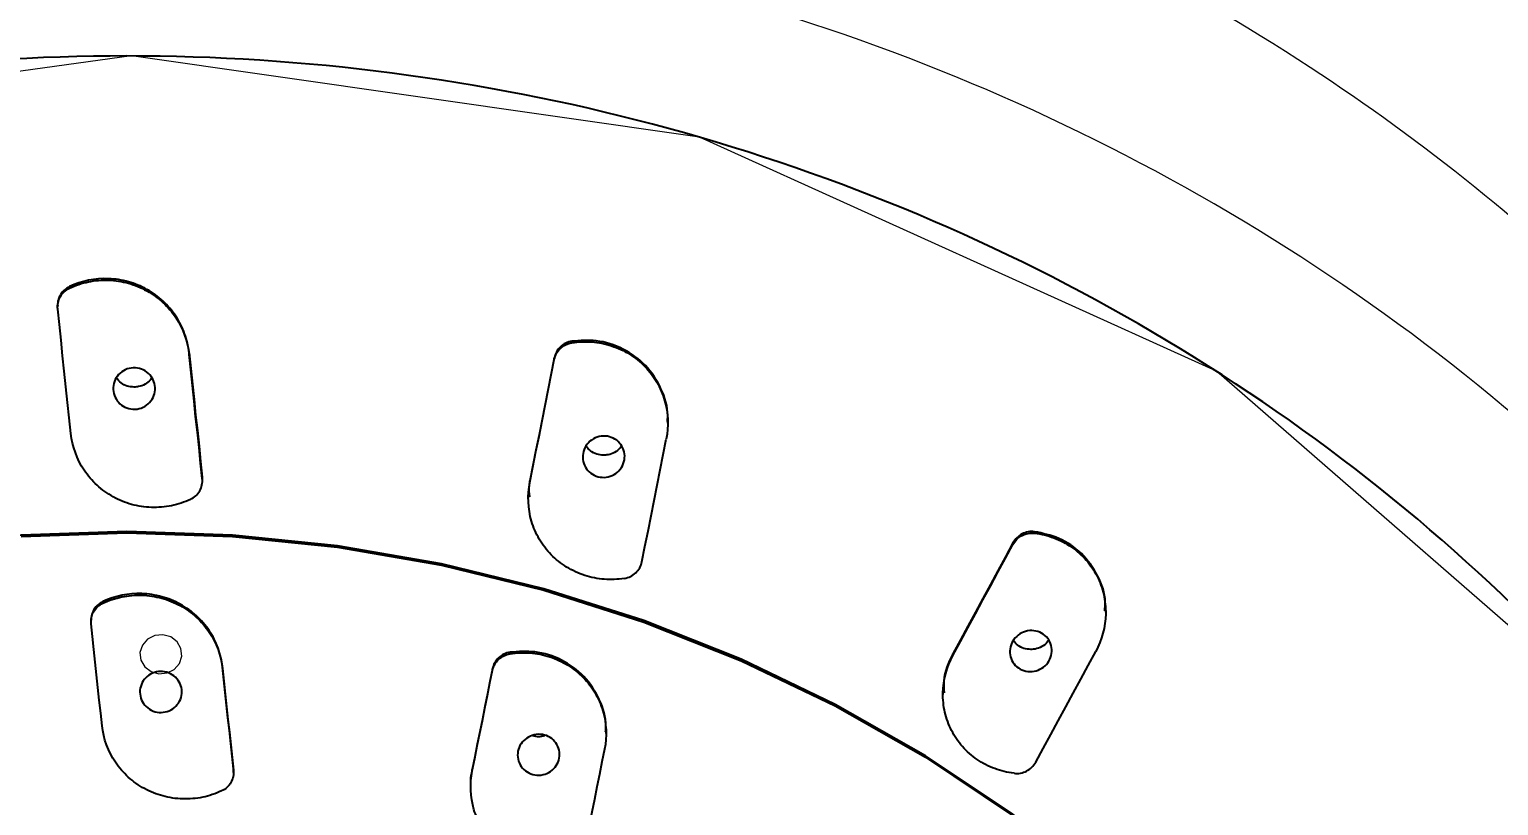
# Model space of a CAD drawing. Header units: millimetres. Extents: x 789 to 1209, y -1956 to -1362.
# Drawn here: x 944.52 to 970.44, y -1452.76 to -1439.07 of the extents above; entities that cross this region are included whole.
import ezdxf

# ---------------------------------------------------------------- set-up
doc = ezdxf.new("R2010")
doc.units = ezdxf.units.MM
doc.header["$LTSCALE"] = 0.1
doc.layers.get('0').update_dxf_attribs({"lineweight": 13})
doc.layers.add('DIM', color=3, linetype='Continuous', lineweight=9)
doc.styles.get("Standard").update_dxf_attribs({"font": 'arial.ttf'})
doc.dimstyles.new('ISO-25', dxfattribs={"dimtxt": 2.5, "dimasz": 2.5, "dimexe": 1.25, "dimexo": 0.625, "dimtad": 1, "dimlfac": 1.333333, "dimtxsty": 'Standard', "dimcen": 2.5, "dimadec": 0, "dimazin": 0, "dimtfac": 1, "dimtmove": 0, "dimatfit": 3, "dimfxl": 0, "dimarcsym": 0})

# ---------------------------------------------------------------- blocks, each defined once
blk = doc.blocks.new('*D54')
at = {"layer": 'Defpoints', "color": 0}
for p in [(909.751, -1423.334), (982.725, -1470.522), (909.751, -1471.879)]:
    blk.add_point(p, dxfattribs=at)
at = {"layer": 'DIM', "color": 0, "linetype": 'ByBlock', "lineweight": -2}
for p, q in [((909.751, -1471.254), (909.751, -1422.084)), ((982.725, -1469.897), (982.725, -1422.084)), ((978.725, -1423.334), (913.751, -1423.334))]:
    blk.add_line(p, q, dxfattribs=at)
at = {"layer": 'DIM', "color": 0}
for points in [[(913.751, -1422.667), (913.751, -1424), (909.751, -1423.334)], [(978.725, -1422.667), (978.725, -1424), (982.725, -1423.334)]]:
    blk.add_solid(points, dxfattribs=at)
at = {"layer": 'DIM', "color": 0, "insert": (946.238, -1420.666), "char_height": 4, "attachment_point": 5}
blk.add_mtext('97', dxfattribs=at)
blk = doc.blocks.new('*D57')
at = {"layer": 'Defpoints', "color": 0}
for p in [(946.302, -1433.594), (988.234, -1433.594), (956.415, -1608.473)]:
    blk.add_point(p, dxfattribs=at)
at = {"layer": 'DIM', "color": 0, "linetype": 'ByBlock', "lineweight": -2}
for p, q in [((946.927, -1433.594), (989.484, -1433.594)), ((988.234, -1604.473), (988.234, -1437.594)), ((957.04, -1608.473), (989.484, -1608.473))]:
    blk.add_line(p, q, dxfattribs=at)
at = {"layer": 'DIM', "color": 0}
for points in [[(987.567, -1437.594), (988.9, -1437.594), (988.234, -1433.594)], [(987.567, -1604.473), (988.9, -1604.473), (988.234, -1608.473)]]:
    blk.add_solid(points, dxfattribs=at)
at = {"layer": 'DIM', "color": 0, "insert": (985.566, -1521.033), "char_height": 4, "attachment_point": 5, "rotation": 90}
blk.add_mtext('228', dxfattribs=at)

msp = doc.modelspace()

# ---------------------------------------------------------------- linework, layer by layer
at = {"color": 7, "linetype": 'Continuous', "lineweight": 25}
for p, q in [((945.231, -1443.635), (945.231, -1443.608)), ((945.021, -1443.938), (945.021, -1443.965)), ((954.091, -1444.598), (954.091, -1444.571)), ((947.34, -1444.804), (947.34, -1444.777)), ((953.781, -1444.893), (953.781, -1444.867)), ((955.785, -1446.015), (955.785, -1445.989)), ((947.573, -1446.966), (947.571, -1447.004)), ((947.573, -1446.993), (947.573, -1446.966)), ((947.575, -1447.031), (947.575, -1447.004)), ((953.35, -1447.059), (953.35, -1447.032)), ((953.322, -1447.314), (953.322, -1447.341)), ((962.252, -1447.956), (962.252, -1447.929)), ((961.87, -1448.154), (961.87, -1448.127)), ((945.821, -1449.189), (945.821, -1449.162)), ((945.61, -1449.489), (945.61, -1449.516)), ((963.506, -1449.35), (963.506, -1449.323)), ((953.001, -1450.082), (953.001, -1450.055)), ((960.812, -1450.11), (960.812, -1450.083)), ((947.929, -1450.343), (947.929, -1450.316)), ((952.691, -1450.373), (952.691, -1450.347)), ((960.635, -1450.773), (960.635, -1450.8)), ((954.695, -1451.487), (954.695, -1451.46)), ((948.123, -1452.148), (948.123, -1452.111)), ((948.123, -1452.137), (948.123, -1452.111)), ((948.125, -1452.175), (948.125, -1452.148)), ((952.334, -1452.149), (952.334, -1452.122)), ((952.306, -1452.401), (952.306, -1452.427))]:
    msp.add_line(p, q, dxfattribs=at)
at = {"color": 7, "linetype": 'Continuous', "flags": 128}
for points in [[(936.301, -1440.927), (927.16, -1445.01), (919.715, -1451.428), (914.627, -1459.608), (912.347, -1468.826), (913.079, -1478.262), (916.758, -1487.076), (923.056, -1494.487), (931.414, -1499.836), (941.09, -1502.647), (951.223, -1502.67), (960.913, -1499.905), (969.3, -1494.595), (975.637, -1487.213), (979.363, -1478.416), (980.145, -1468.984), (977.915, -1459.756), (972.871, -1451.551), (965.46, -1445.099), (956.341, -1440.974), (946.325, -1439.54), (936.301, -1440.927)], [(947.196, -1449.99), (947.128, -1449.871), (947.016, -1449.786), (946.878, -1449.747), (946.734, -1449.76), (946.607, -1449.824), (946.516, -1449.928), (946.474, -1450.058), (946.489, -1450.192), (946.557, -1450.31), (946.669, -1450.396), (946.807, -1450.434), (946.951, -1450.421), (947.078, -1450.357), (947.169, -1450.253), (947.211, -1450.124), (947.196, -1449.99)]]:
    msp.add_lwpolyline(points, dxfattribs=at)
at = {"color": 7, "linetype": 'Continuous', "lineweight": 25, "flags": 128}
for points in [[(945.256, -1446.197), (945.227, -1445.923), (945.197, -1445.649), (945.168, -1445.375), (945.139, -1445.101), (945.11, -1444.827), (945.081, -1444.552), (945.052, -1444.278), (945.023, -1444.004)], [(947.34, -1444.777), (947.369, -1445.051), (947.398, -1445.325), (947.427, -1445.599), (947.456, -1445.872), (947.486, -1446.146), (947.515, -1446.419), (947.544, -1446.693), (947.573, -1446.966)], [(947.573, -1446.993), (947.544, -1446.72), (947.515, -1446.446), (947.486, -1446.173), (947.456, -1445.899), (947.427, -1445.625), (947.398, -1445.352), (947.369, -1445.078), (947.34, -1444.804)], [(953.781, -1444.867), (953.727, -1445.138), (953.673, -1445.409), (953.62, -1445.679), (953.566, -1445.95), (953.512, -1446.221), (953.458, -1446.491), (953.404, -1446.762), (953.35, -1447.032)], [(953.35, -1447.059), (953.404, -1446.789), (953.458, -1446.518), (953.512, -1446.248), (953.566, -1445.977), (953.62, -1445.706), (953.673, -1445.435), (953.727, -1445.164), (953.781, -1444.893)], [(955.326, -1448.459), (955.38, -1448.189), (955.434, -1447.919), (955.488, -1447.649), (955.542, -1447.379), (955.595, -1447.109), (955.649, -1446.839), (955.703, -1446.568), (955.757, -1446.298)], [(946.24, -1447.924), (944.376, -1447.988), (942.523, -1448.178), (940.689, -1448.494), (938.885, -1448.935), (937.12, -1449.497), (935.404, -1450.178), (933.745, -1450.974), (932.153, -1451.881), (930.637, -1452.894), (929.203, -1454.007), (927.861, -1455.216), (926.616, -1456.512), (925.477, -1457.89), (924.448, -1459.342), (923.535, -1460.86), (922.743, -1462.437), (922.077, -1464.063), (921.54, -1465.73), (921.135, -1467.429), (920.863, -1469.152), (920.727, -1470.888), (920.71, -1471.759)], [(944.376, -1448.015), (946.24, -1447.951)], [(971.77, -1471.759), (971.753, -1470.888), (971.617, -1469.152), (971.345, -1467.429), (970.94, -1465.73), (970.403, -1464.063), (969.736, -1462.437), (968.945, -1460.86), (968.032, -1459.342), (967.003, -1457.89), (965.863, -1456.512), (964.619, -1455.216), (963.277, -1454.007), (961.843, -1452.894), (960.327, -1451.881), (958.735, -1450.974), (957.076, -1450.178), (955.36, -1449.497), (953.595, -1448.935), (951.791, -1448.494), (949.957, -1448.178), (948.103, -1447.988), (946.24, -1447.924)], [(946.24, -1447.951), (948.103, -1448.015), (949.957, -1448.205), (951.791, -1448.521), (953.595, -1448.962), (955.36, -1449.524), (957.076, -1450.205), (958.735, -1451.001), (960.327, -1451.908), (961.843, -1452.921), (963.277, -1454.034), (964.619, -1455.242), (965.863, -1456.539), (967.003, -1457.917), (968.032, -1459.369), (968.945, -1460.887), (969.736, -1462.464), (970.403, -1464.09), (970.94, -1465.757)], [(961.87, -1448.127), (961.738, -1448.372), (961.606, -1448.617), (961.473, -1448.861), (961.341, -1449.106), (961.209, -1449.35), (961.077, -1449.595), (960.944, -1449.839), (960.812, -1450.083)], [(960.812, -1450.11), (960.944, -1449.866), (961.077, -1449.622), (961.209, -1449.377), (961.341, -1449.133), (961.473, -1448.888), (961.606, -1448.644), (961.738, -1448.399), (961.87, -1448.154)], [(945.805, -1451.352), (945.781, -1451.128), (945.757, -1450.903), (945.733, -1450.678), (945.709, -1450.454), (945.685, -1450.229), (945.66, -1450.004), (945.636, -1449.779), (945.612, -1449.554)], [(962.271, -1451.993), (962.403, -1451.75), (962.536, -1451.506), (962.668, -1451.262), (962.8, -1451.018), (962.932, -1450.774), (963.065, -1450.53), (963.197, -1450.286), (963.329, -1450.042)], [(948.123, -1452.111), (948.099, -1451.887), (948.074, -1451.663), (948.05, -1451.438), (948.026, -1451.214), (948.002, -1450.99), (947.978, -1450.765), (947.953, -1450.541), (947.929, -1450.316)], [(947.929, -1450.343), (947.953, -1450.567), (947.978, -1450.792), (948.002, -1451.016), (948.026, -1451.241), (948.05, -1451.465), (948.074, -1451.689), (948.099, -1451.913), (948.123, -1452.137)], [(952.691, -1450.347), (952.647, -1450.569), (952.602, -1450.791), (952.557, -1451.013), (952.512, -1451.235), (952.468, -1451.457), (952.423, -1451.679), (952.378, -1451.9), (952.334, -1452.122)], [(952.334, -1452.149), (952.378, -1451.927), (952.423, -1451.705), (952.468, -1451.483), (952.512, -1451.262), (952.557, -1451.04), (952.602, -1450.818), (952.647, -1450.596), (952.691, -1450.373)], [(954.667, -1451.766), (954.622, -1451.988), (954.578, -1452.21), (954.533, -1452.431), (954.488, -1452.653), (954.444, -1452.874), (954.399, -1453.095), (954.354, -1453.317), (954.31, -1453.538)]]:
    msp.add_lwpolyline(points, dxfattribs=at)
at = {"color": 7, "linetype": 'Continuous'}
for points, knots in [([(946.178, -1433.594), (945.358, -1433.614), (944.51, -1433.634), (943.114, -1433.716), (942.58, -1433.759), (941.527, -1433.872), (941.005, -1433.94), (939.657, -1434.145), (938.84, -1434.296), (937.208, -1434.649), (936.395, -1434.852), (934.789, -1435.312), (933.994, -1435.568), (931.643, -1436.411), (930.115, -1437.075), (925.657, -1439.375), (922.901, -1441.313), (918.479, -1445.446), (916.706, -1447.539), (914.069, -1451.535), (913.089, -1453.367), (911.885, -1456.233), (911.528, -1457.211), (910.919, -1459.154), (910.663, -1460.122), (910.31, -1461.792), (910.191, -1462.479), (910.031, -1463.577), (909.977, -1463.994), (909.849, -1465.091), (909.776, -1465.807), (909.742, -1466.755), (909.737, -1466.951), (909.737, -1467.282), (909.738, -1467.417), (909.744, -1467.68), (909.75, -1467.815), (909.832, -1468.922)], [0, 0, 0, 0, 0.0460635, 0.0460635, 0.0735971, 0.0735971, 0.1011307, 0.1011307, 0.1452193, 0.1452193, 0.1893079, 0.1893079, 0.2333965, 0.2333965, 0.3215737, 0.3215737, 0.5003563, 0.5003563, 0.6483496, 0.6483496, 0.7619869, 0.7619869, 0.8194737, 0.8194737, 0.8746694, 0.8746694, 0.9132682, 0.9132682, 0.9371293, 0.9371293, 0.9764123, 0.9764123, 0.9864562, 0.9864562, 0.9932218, 0.9932218, 0.9996222, 0.9996222, 0.9996222, 0.9996222]), ([(982.644, -1468.881), (982.73, -1467.821), (982.734, -1467.72), (982.74, -1467.51), (982.742, -1467.397), (982.744, -1467.063), (982.741, -1466.843), (982.719, -1466.192), (982.689, -1465.77), (982.619, -1465.007), (982.582, -1464.665), (982.501, -1463.988), (982.457, -1463.648), (982.311, -1462.622), (982.195, -1461.931), (981.909, -1460.544), (981.741, -1459.857), (981.239, -1458.059), (980.868, -1456.96), (980.01, -1454.796), (979.522, -1453.734), (978.435, -1451.664), (977.836, -1450.656), (975.882, -1447.724), (974.37, -1445.895), (970.989, -1442.561), (969.12, -1441.057), (964.79, -1438.225), (962.28, -1436.962), (958.381, -1435.517), (957.08, -1435.112), (954.842, -1434.546), (953.918, -1434.349), (952.202, -1434.043), (951.406, -1433.925), (950.012, -1433.769), (949.414, -1433.719), (948.247, -1433.651), (947.675, -1433.631), (946.841, -1433.607), (946.57, -1433.6), (946.302, -1433.594)], [0.0007474, 0.0007474, 0.0007474, 0.0007474, 0.0056242, 0.0056242, 0.0112484, 0.0112484, 0.0224968, 0.0224968, 0.0449937, 0.0449937, 0.0644598, 0.0644598, 0.083926, 0.083926, 0.1228583, 0.1228583, 0.1617906, 0.1617906, 0.2259615, 0.2259615, 0.2901324, 0.2901324, 0.3543033, 0.3543033, 0.4826451, 0.4826451, 0.6109869, 0.6109869, 0.759405, 0.759405, 0.8312326, 0.8312326, 0.8811323, 0.8811323, 0.9233905, 0.9233905, 0.9541634, 0.9541634, 0.9849363, 0.9849363, 1, 1, 1, 1]), ([(975.472, -1491.775), (977.214, -1489.589), (978.675, -1487.206), (981.092, -1481.883), (981.964, -1478.911), (982.841, -1472.852), (982.843, -1469.767), (981.98, -1463.706), (981.112, -1460.733), (978.576, -1455.112), (976.904, -1452.465), (972.886, -1447.684), (970.536, -1445.55), (965.331, -1441.94), (962.472, -1440.464), (956.45, -1438.268), (953.284, -1437.548), (946.865, -1436.912), (943.609, -1436.996), (937.236, -1437.961), (934.116, -1438.843), (928.229, -1441.346), (925.46, -1442.968), (920.472, -1446.842), (918.249, -1449.097), (914.833, -1453.656), (913.526, -1455.89), (911.47, -1460.574), (910.718, -1463.026), (909.81, -1468.029), (909.653, -1470.577), (909.974, -1476.2), (910.6, -1479.263), (912.699, -1485.12), (914.173, -1487.91), (916.333, -1490.907), (916.665, -1491.344), (917.007, -1491.774)], [0, 0, 0, 0, 0.054009, 0.054009, 0.114305, 0.114305, 0.174602, 0.174602, 0.234899, 0.234899, 0.295196, 0.295196, 0.355492, 0.355492, 0.415789, 0.415789, 0.476086, 0.476086, 0.536382, 0.536382, 0.596679, 0.596679, 0.656976, 0.656976, 0.717273, 0.717273, 0.767318, 0.767318, 0.817363, 0.817363, 0.867408, 0.867408, 0.928397, 0.928397, 0.989385, 0.989385, 1, 1, 1, 1])]:
    msp.add_open_spline(points, degree=3, knots=knots, dxfattribs=at)
at = {"color": 7, "linetype": 'Continuous', "lineweight": 25}
for points, knots in [([(973.517, -1490.217), (975.385, -1487.872), (976.904, -1485.284), (979.129, -1479.82), (979.834, -1476.944), (980.378, -1471.12), (980.216, -1468.174), (979.037, -1462.433), (978.021, -1459.639), (975.209, -1454.416), (973.415, -1451.987), (969.184, -1447.678), (966.748, -1445.798), (961.418, -1442.729), (958.525, -1441.541), (952.502, -1439.947), (949.371, -1439.54), (943.11, -1439.54), (939.979, -1439.946), (933.955, -1441.541), (931.062, -1442.729), (925.733, -1445.797), (923.297, -1447.677), (919.065, -1451.986), (917.271, -1454.415), (914.459, -1459.638), (913.443, -1462.432), (912.264, -1468.173), (912.102, -1471.119), (912.646, -1476.943), (913.351, -1479.819), (915.575, -1485.283), (917.094, -1487.871), (918.962, -1490.216)], [0, 0, 0, 0, 0.0625, 0.0625, 0.125, 0.125, 0.1875, 0.1875, 0.25, 0.25, 0.3125, 0.3125, 0.375, 0.375, 0.4375, 0.4375, 0.5, 0.5, 0.5625, 0.5625, 0.625, 0.625, 0.6875, 0.6875, 0.75, 0.75, 0.8125, 0.8125, 0.875, 0.875, 0.9375, 0.9375, 1, 1, 1, 1]), ([(947.34, -1444.777), (947.327, -1444.661), (947.301, -1444.549), (947.223, -1444.331), (947.17, -1444.226), (947.042, -1444.032), (946.966, -1443.943), (946.794, -1443.783), (946.7, -1443.714), (946.494, -1443.599), (946.384, -1443.553), (946.157, -1443.49), (946.039, -1443.472), (945.684, -1443.459), (945.447, -1443.507), (945.231, -1443.608)], [0, 0, 0, 0, 0.125, 0.125, 0.25, 0.25, 0.375, 0.375, 0.5, 0.5, 0.625, 0.625, 0.75, 0.75, 1, 1, 1, 1]), ([(945.231, -1443.635), (945.339, -1443.584), (945.451, -1443.547), (945.682, -1443.5), (945.802, -1443.49), (946.037, -1443.498), (946.155, -1443.516), (946.383, -1443.58), (946.492, -1443.625), (946.698, -1443.74), (946.793, -1443.809), (946.965, -1443.968), (947.042, -1444.058), (947.234, -1444.348), (947.315, -1444.572), (947.34, -1444.804)], [0, 0, 0, 0, 0.125, 0.125, 0.25, 0.25, 0.375, 0.375, 0.5, 0.5, 0.625, 0.625, 0.75, 0.75, 1, 1, 1, 1]), ([(945.023, -1444.004), (945.015, -1443.929), (945.03, -1443.853), (945.104, -1443.722), (945.162, -1443.668), (945.231, -1443.635)], [0, 0, 0, 0, 0.5, 0.5, 1, 1, 1, 1]), ([(945.231, -1443.608), (945.196, -1443.629), (945.124, -1443.672), (945.053, -1443.775), (945.021, -1443.869), (945.022, -1443.924), (945.023, -1443.938)], [0, 0, 0, 0, 0.297371, 0.595014, 0.895264, 1, 1, 1, 1]), ([(954.091, -1444.571), (954.014, -1444.583), (953.944, -1444.618), (953.834, -1444.724), (953.796, -1444.792), (953.781, -1444.867)], [0, 0, 0, 0, 0.5, 0.5, 1, 1, 1, 1]), ([(953.781, -1444.893), (953.796, -1444.819), (953.834, -1444.751), (953.943, -1444.646), (954.014, -1444.61), (954.091, -1444.598)], [0, 0, 0, 0, 0.5, 0.5, 1, 1, 1, 1]), ([(955.775, -1445.988), (955.778, -1445.955), (955.795, -1445.757), (955.683, -1445.398), (955.411, -1444.981), (955.006, -1444.686), (954.545, -1444.537), (954.235, -1444.56), (954.091, -1444.571)], [0, 0, 0, 0, 0.040328, 0.240147, 0.438866, 0.635393, 0.829949, 1, 1, 1, 1]), ([(954.091, -1444.598), (954.209, -1444.579), (954.326, -1444.574), (954.561, -1444.592), (954.679, -1444.616), (954.902, -1444.689), (955.009, -1444.739), (955.208, -1444.863), (955.299, -1444.935), (955.462, -1445.102), (955.532, -1445.196), (955.649, -1445.395), (955.695, -1445.503), (955.792, -1445.834), (955.802, -1446.071), (955.757, -1446.298)], [0, 0, 0, 0, 0.125, 0.125, 0.25, 0.25, 0.375, 0.375, 0.5, 0.5, 0.625, 0.625, 0.75, 0.75, 1, 1, 1, 1]), ([(946.243, -1445.748), (946.151, -1445.714), (946.075, -1445.644), (945.995, -1445.472), (945.99, -1445.37), (946.056, -1445.191), (946.126, -1445.115), (946.303, -1445.033), (946.408, -1445.029), (946.59, -1445.095), (946.666, -1445.166), (946.747, -1445.338), (946.752, -1445.44), (946.686, -1445.62), (946.616, -1445.695), (946.44, -1445.777), (946.335, -1445.781), (946.243, -1445.748)], [0, 0, 0, 0, 0.125, 0.125, 0.25, 0.25, 0.375, 0.375, 0.5, 0.5, 0.625, 0.625, 0.75, 0.75, 0.875, 0.875, 1, 1, 1, 1]), ([(946.371, -1445.379), (946.329, -1445.376), (946.247, -1445.368), (946.134, -1445.31), (946.083, -1445.248), (946.058, -1445.218)], [0, 0, 0, 0, 0.334055, 0.66811, 1, 1, 1, 1]), ([(946.681, -1445.214), (946.674, -1445.227), (946.647, -1445.275), (946.566, -1445.333), (946.465, -1445.374), (946.397, -1445.378), (946.371, -1445.379)], [0, 0, 0, 0, 0.128636, 0.460477, 0.792307, 1, 1, 1, 1]), ([(947.364, -1447.36), (947.257, -1447.411), (947.145, -1447.448), (946.914, -1447.495), (946.794, -1447.505), (946.559, -1447.498), (946.441, -1447.48), (946.213, -1447.417), (946.105, -1447.372), (945.898, -1447.258), (945.803, -1447.189), (945.631, -1447.031), (945.554, -1446.941), (945.362, -1446.652), (945.281, -1446.429), (945.256, -1446.197)], [0, 0, 0, 0, 0.125, 0.125, 0.25, 0.25, 0.375, 0.375, 0.5, 0.5, 0.625, 0.625, 0.75, 0.75, 1, 1, 1, 1]), ([(954.588, -1446.967), (954.491, -1446.952), (954.404, -1446.897), (954.293, -1446.743), (954.271, -1446.643), (954.305, -1446.456), (954.359, -1446.369), (954.519, -1446.256), (954.621, -1446.232), (954.812, -1446.262), (954.901, -1446.317), (955.011, -1446.471), (955.034, -1446.57), (955, -1446.76), (954.944, -1446.846), (954.786, -1446.958), (954.685, -1446.982), (954.588, -1446.967)], [0, 0, 0, 0, 0.125, 0.125, 0.25, 0.25, 0.375, 0.375, 0.5, 0.5, 0.625, 0.625, 0.75, 0.75, 0.875, 0.875, 1, 1, 1, 1]), ([(954.964, -1446.412), (954.956, -1446.426), (954.929, -1446.476), (954.847, -1446.535), (954.746, -1446.576), (954.678, -1446.579), (954.652, -1446.581)], [0, 0, 0, 0, 0.137611, 0.466025, 0.794445, 1, 1, 1, 1]), ([(954.652, -1446.581), (954.611, -1446.577), (954.528, -1446.569), (954.416, -1446.512), (954.366, -1446.451), (954.341, -1446.421)], [0, 0, 0, 0, 0.336662, 0.673316, 1, 1, 1, 1]), ([(947.364, -1447.36), (947.434, -1447.327), (947.491, -1447.274), (947.565, -1447.143), (947.581, -1447.067), (947.573, -1446.993)], [0, 0, 0, 0, 0.5, 0.5, 1, 1, 1, 1]), ([(955.016, -1448.753), (954.898, -1448.772), (954.781, -1448.777), (954.546, -1448.759), (954.428, -1448.736), (954.206, -1448.663), (954.098, -1448.614), (953.899, -1448.49), (953.808, -1448.418), (953.646, -1448.251), (953.575, -1448.159), (953.459, -1447.96), (953.412, -1447.852), (953.315, -1447.522), (953.305, -1447.285), (953.35, -1447.059)], [0, 0, 0, 0, 0.125, 0.125, 0.25, 0.25, 0.375, 0.375, 0.5, 0.5, 0.625, 0.625, 0.75, 0.75, 1, 1, 1, 1]), ([(953.35, -1447.032), (953.344, -1447.059), (953.326, -1447.152), (953.336, -1447.246), (953.343, -1447.313)], [0, 0, 0, 0, 0.292161, 1, 1, 1, 1]), ([(962.252, -1447.929), (962.176, -1447.919), (962.098, -1447.934), (961.963, -1448.005), (961.906, -1448.06), (961.87, -1448.127)], [0, 0, 0, 0, 0.5, 0.5, 1, 1, 1, 1]), ([(961.87, -1448.154), (961.906, -1448.087), (961.962, -1448.032), (962.098, -1447.961), (962.176, -1447.946), (962.252, -1447.956)], [0, 0, 0, 0, 0.5, 0.5, 1, 1, 1, 1]), ([(963.488, -1449.322), (963.493, -1449.274), (963.515, -1449.062), (963.382, -1448.696), (963.101, -1448.3), (962.703, -1448.024), (962.397, -1447.959), (962.252, -1447.929)], [0, 0, 0, 0, 0.071743, 0.31282, 0.551247, 0.787258, 1, 1, 1, 1]), ([(962.252, -1447.956), (962.37, -1447.97), (962.484, -1447.998), (962.702, -1448.08), (962.807, -1448.135), (962.997, -1448.265), (963.084, -1448.343), (963.236, -1448.516), (963.3, -1448.611), (963.405, -1448.815), (963.445, -1448.924), (963.496, -1449.147), (963.508, -1449.263), (963.501, -1449.607), (963.439, -1449.837), (963.329, -1450.042)], [0, 0, 0, 0, 0.125, 0.125, 0.25, 0.25, 0.375, 0.375, 0.5, 0.5, 0.625, 0.625, 0.75, 0.75, 1, 1, 1, 1]), ([(955.016, -1448.753), (955.092, -1448.741), (955.163, -1448.706), (955.273, -1448.601), (955.311, -1448.533), (955.326, -1448.459)], [0, 0, 0, 0, 0.5, 0.5, 1, 1, 1, 1]), ([(945.612, -1449.554), (945.604, -1449.48), (945.62, -1449.405), (945.694, -1449.275), (945.752, -1449.221), (945.821, -1449.189)], [0, 0, 0, 0, 0.5, 0.5, 1, 1, 1, 1]), ([(945.821, -1449.162), (945.785, -1449.183), (945.713, -1449.226), (945.642, -1449.328), (945.611, -1449.421), (945.612, -1449.475), (945.612, -1449.489)], [0, 0, 0, 0, 0.298041, 0.596395, 0.896491, 1, 1, 1, 1]), ([(947.929, -1450.316), (947.917, -1450.201), (947.891, -1450.09), (947.812, -1449.874), (947.759, -1449.77), (947.631, -1449.579), (947.555, -1449.49), (947.382, -1449.332), (947.288, -1449.265), (947.082, -1449.151), (946.972, -1449.107), (946.745, -1449.044), (946.627, -1449.026), (946.273, -1449.014), (946.036, -1449.062), (945.821, -1449.162)], [0, 0, 0, 0, 0.125, 0.125, 0.25, 0.25, 0.375, 0.375, 0.5, 0.5, 0.625, 0.625, 0.75, 0.75, 1, 1, 1, 1]), ([(945.821, -1449.189), (945.928, -1449.139), (946.04, -1449.102), (946.27, -1449.055), (946.39, -1449.045), (946.625, -1449.053), (946.743, -1449.071), (946.971, -1449.133), (947.08, -1449.177), (947.286, -1449.29), (947.382, -1449.359), (947.553, -1449.515), (947.63, -1449.604), (947.823, -1449.892), (947.905, -1450.113), (947.929, -1450.343)], [0, 0, 0, 0, 0.125, 0.125, 0.25, 0.25, 0.375, 0.375, 0.5, 0.5, 0.625, 0.625, 0.75, 0.75, 1, 1, 1, 1]), ([(962.063, -1450.38), (961.97, -1450.351), (961.893, -1450.284), (961.81, -1450.116), (961.805, -1450.014), (961.869, -1449.835), (961.938, -1449.758), (962.113, -1449.67), (962.217, -1449.661), (962.4, -1449.719), (962.479, -1449.785), (962.562, -1449.954), (962.567, -1450.055), (962.502, -1450.236), (962.433, -1450.313), (962.26, -1450.399), (962.156, -1450.409), (962.063, -1450.38)], [0, 0, 0, 0, 0.125, 0.125, 0.25, 0.25, 0.375, 0.375, 0.5, 0.5, 0.625, 0.625, 0.75, 0.75, 0.875, 0.875, 1, 1, 1, 1]), ([(954.685, -1451.46), (954.688, -1451.428), (954.705, -1451.234), (954.594, -1450.88), (954.326, -1450.467), (953.922, -1450.173), (953.46, -1450.022), (953.147, -1450.044), (953.001, -1450.055)], [0, 0, 0, 0, 0.039018, 0.237627, 0.435509, 0.631978, 0.827208, 1, 1, 1, 1]), ([(962.186, -1450.006), (962.145, -1450.002), (962.062, -1449.994), (961.952, -1449.938), (961.903, -1449.879), (961.879, -1449.851)], [0, 0, 0, 0, 0.342885, 0.685761, 1, 1, 1, 1]), ([(962.497, -1449.839), (962.49, -1449.853), (962.463, -1449.901), (962.381, -1449.96), (962.28, -1450.001), (962.212, -1450.005), (962.186, -1450.006)], [0, 0, 0, 0, 0.133698, 0.4636, 0.793515, 1, 1, 1, 1]), ([(953.001, -1450.055), (952.925, -1450.067), (952.854, -1450.101), (952.744, -1450.205), (952.706, -1450.273), (952.691, -1450.347)], [0, 0, 0, 0, 0.5, 0.5, 1, 1, 1, 1]), ([(952.691, -1450.373), (952.706, -1450.3), (952.744, -1450.232), (952.853, -1450.129), (952.925, -1450.093), (953.001, -1450.082)], [0, 0, 0, 0, 0.5, 0.5, 1, 1, 1, 1]), ([(953.001, -1450.082), (953.118, -1450.063), (953.236, -1450.059), (953.471, -1450.077), (953.588, -1450.1), (953.811, -1450.173), (953.918, -1450.222), (954.117, -1450.345), (954.208, -1450.417), (954.37, -1450.582), (954.441, -1450.674), (954.558, -1450.871), (954.604, -1450.978), (954.702, -1451.307), (954.712, -1451.542), (954.667, -1451.766)], [0, 0, 0, 0, 0.125, 0.125, 0.25, 0.25, 0.375, 0.375, 0.5, 0.5, 0.625, 0.625, 0.75, 0.75, 1, 1, 1, 1]), ([(961.889, -1452.19), (961.771, -1452.176), (961.657, -1452.148), (961.439, -1452.066), (961.334, -1452.012), (961.145, -1451.882), (961.057, -1451.804), (960.905, -1451.632), (960.841, -1451.537), (960.736, -1451.333), (960.696, -1451.225), (960.645, -1451.003), (960.633, -1450.887), (960.64, -1450.544), (960.701, -1450.314), (960.812, -1450.11)], [0, 0, 0, 0, 0.125, 0.125, 0.25, 0.25, 0.375, 0.375, 0.5, 0.5, 0.625, 0.625, 0.75, 0.75, 1, 1, 1, 1]), ([(960.812, -1450.083), (960.811, -1450.085), (960.731, -1450.233), (960.635, -1450.466), (960.651, -1450.701), (960.656, -1450.772)], [0, 0, 0, 0, 0.00809, 0.699672, 1, 1, 1, 1]), ([(946.706, -1451.092), (946.615, -1451.056), (946.541, -1450.985), (946.464, -1450.813), (946.463, -1450.711), (946.533, -1450.536), (946.605, -1450.463), (946.784, -1450.386), (946.889, -1450.385), (947.069, -1450.454), (947.144, -1450.526), (947.22, -1450.698), (947.222, -1450.799), (947.151, -1450.976), (947.079, -1451.049), (946.901, -1451.125), (946.797, -1451.127), (946.706, -1451.092)], [0, 0, 0, 0, 0.125, 0.125, 0.25, 0.25, 0.375, 0.375, 0.5, 0.5, 0.625, 0.625, 0.75, 0.75, 0.875, 0.875, 1, 1, 1, 1]), ([(947.914, -1452.501), (947.806, -1452.551), (947.695, -1452.588), (947.465, -1452.635), (947.345, -1452.646), (947.11, -1452.638), (946.992, -1452.621), (946.764, -1452.559), (946.656, -1452.515), (946.45, -1452.403), (946.353, -1452.334), (946.182, -1452.179), (946.105, -1452.089), (945.912, -1451.803), (945.83, -1451.582), (945.805, -1451.352)], [0, 0, 0, 0, 0.125, 0.125, 0.25, 0.25, 0.375, 0.375, 0.5, 0.5, 0.625, 0.625, 0.75, 0.75, 1, 1, 1, 1]), ([(953.437, -1452.218), (953.341, -1452.202), (953.254, -1452.147), (953.145, -1451.993), (953.123, -1451.894), (953.158, -1451.709), (953.214, -1451.624), (953.375, -1451.514), (953.477, -1451.491), (953.667, -1451.523), (953.755, -1451.578), (953.864, -1451.731), (953.886, -1451.83), (953.851, -1452.017), (953.794, -1452.102), (953.635, -1452.211), (953.534, -1452.234), (953.437, -1452.218)], [0, 0, 0, 0, 0.125, 0.125, 0.25, 0.25, 0.375, 0.375, 0.5, 0.5, 0.625, 0.625, 0.75, 0.75, 0.875, 0.875, 1, 1, 1, 1]), ([(953.394, -1451.523), (953.431, -1451.533), (953.505, -1451.553), (953.58, -1451.533), (953.617, -1451.522)], [0, 0, 0, 0, 0.494959, 1, 1, 1, 1]), ([(961.889, -1452.19), (961.965, -1452.199), (962.042, -1452.185), (962.178, -1452.115), (962.235, -1452.06), (962.271, -1451.993)], [0, 0, 0, 0, 0.5, 0.5, 1, 1, 1, 1]), ([(948.123, -1452.137), (948.131, -1452.211), (948.115, -1452.286), (948.041, -1452.416), (947.983, -1452.469), (947.914, -1452.501)], [0, 0, 0, 0, 0.5, 0.5, 1, 1, 1, 1]), ([(954, -1453.829), (953.882, -1453.847), (953.765, -1453.852), (953.53, -1453.833), (953.413, -1453.81), (953.19, -1453.739), (953.083, -1453.689), (952.884, -1453.567), (952.794, -1453.495), (952.631, -1453.331), (952.56, -1453.239), (952.443, -1453.042), (952.396, -1452.935), (952.299, -1452.608), (952.288, -1452.373), (952.334, -1452.149)], [0, 0, 0, 0, 0.125, 0.125, 0.25, 0.25, 0.375, 0.375, 0.5, 0.5, 0.625, 0.625, 0.75, 0.75, 1, 1, 1, 1]), ([(952.334, -1452.122), (952.312, -1452.215), (952.29, -1452.309), (952.306, -1452.401), (952.306, -1452.401)], [0, 0, 0, 0, 0.9975192, 1, 1, 1, 1])]:
    msp.add_open_spline(points, degree=3, knots=knots, dxfattribs=at)

# ---------------------------------------------------------------- dimensions: what is measured, and where the dimension line sits
at = {"layer": 'DIM'}
dim = msp.add_linear_dim(base=(909.751, -1423.334), p1=(982.725, -1470.522), p2=(909.751, -1471.879), text='97', dimstyle='ISO-25', override={"dimtxt": 4, "dimasz": 4, "dimdec": 1, "dimlfac": 1.333333, "dimtdec": 1, "dimfxl": 1.25, "dimarcsym": 1}, dxfattribs=at)
dim.commit()
dim.dimension.update_dxf_attribs({"geometry": '*D54', "text_midpoint": (946.238, -1420.666)})
dim = msp.add_linear_dim(base=(988.234, -1433.594), p1=(956.415, -1608.473), p2=(946.302, -1433.594), angle=90, text='228', dimstyle='ISO-25', override={"dimtxt": 4, "dimasz": 4, "dimdec": 1, "dimlfac": 1.333333, "dimtdec": 1, "dimfxl": 1.25, "dimarcsym": 1}, dxfattribs=at)
dim.commit()
dim.dimension.update_dxf_attribs({"geometry": '*D57', "text_midpoint": (985.566, -1521.033)})

doc.saveas('drawing.dxf')
